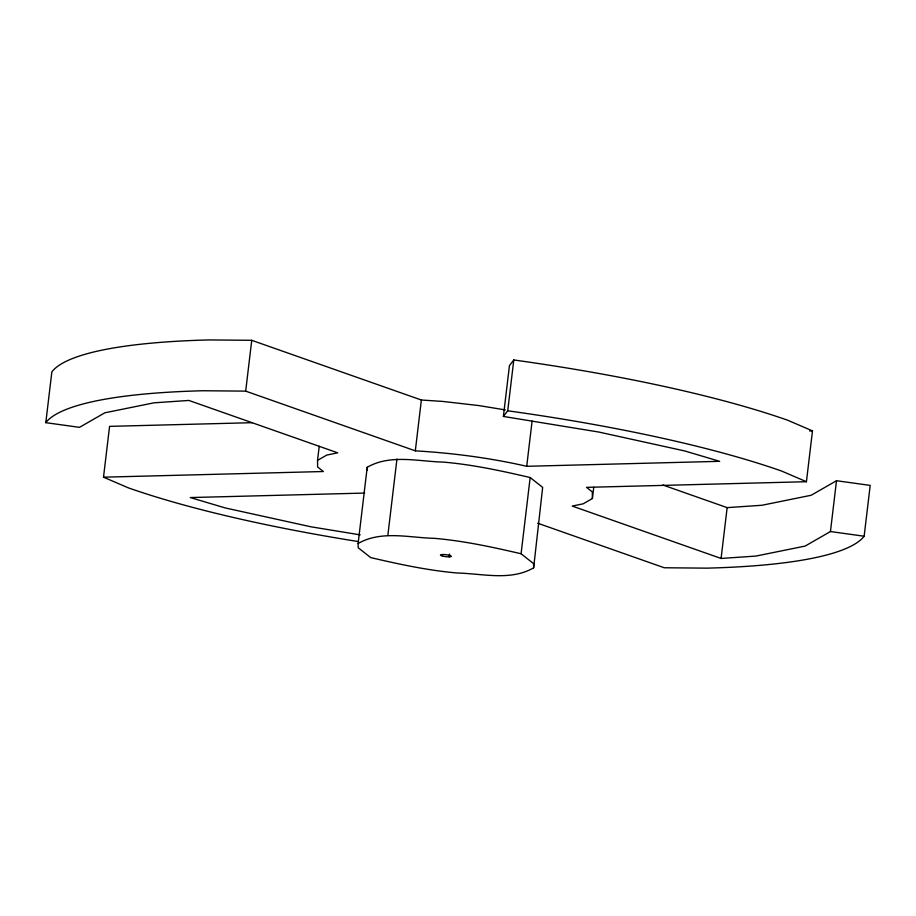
<?xml version="1.0" encoding="UTF-8"?>
<svg xmlns="http://www.w3.org/2000/svg" width="916" height="916" viewBox="0 0 916 916"><rect width="100%" height="100%" fill="white"/><g stroke="black" fill="none" stroke-linecap="round" stroke-linejoin="round"><path stroke-width="1.37" d="M252.335 422.688L109.577 426.364L103.508 477.179L323.371 471.522L317.634 466.988L317.531 460.37L326.806 455.057L337.741 452.836L188.856 400.441L154.014 402.822L104.825 412.807L79.497 427.348L45.8 422.665L51.857 371.85A414.708 74.86 6.8 0 1 209.02 339.928L251.74 340.317L421.371 400.017L442.577 401.414L478.747 405.559L505.323 409.91M662.76 484.976L727.144 507.636L761.986 505.254L811.175 495.258L836.503 480.728L870.2 485.4L864.143 536.226L830.446 531.543L805.118 546.085L755.929 556.069L721.087 558.451L572.202 506.056L583.137 503.834L592.4 498.522L592.308 491.892L586.561 487.358L806.423 481.713L812.492 430.886L787.668 420.226A415.291 74.963 6.8 0 0 513.784 359.965L509.445 365.621L503.388 416.436L598.915 432.066L684.641 450.935L719.667 461.332L526.711 466.301C490.129 457.931 452.767 453.042 415.314 450.844L245.683 391.132L251.74 340.317M317.531 460.37L319.226 446.264M358.122 543.509L367.213 467.275C390.308 453.97 418.131 461.481 443.195 462.088C472.61 464.572 501.464 470.858 530.169 477.534L542.661 487.392L533.639 567.84C510.544 581.145 482.721 573.645 457.645 573.027C428.23 570.542 399.376 564.267 370.682 557.592L358.19 547.722L358.122 543.509C381.216 530.204 409.04 537.703 434.115 538.322C463.53 540.806 492.384 547.081 521.078 553.756L533.57 563.626L533.639 567.84M387.857 535.276L396.949 459.042M415.314 450.844L421.371 400.017M449.229 556.848L449.561 554.054M503.388 416.436L507.727 410.78L513.796 359.965M526.711 466.301L532.093 421.12M521.078 553.756L530.169 477.534M592.4 498.522L593.751 487.22M721.087 558.451L727.144 507.636M830.446 531.543L836.503 480.728M809.63 430.967L812.492 430.886M364.648 493.071L190.265 497.56L225.302 507.956L311.028 526.815L360.194 534.864M245.683 391.132L202.951 390.743A414.708 74.86 6.8 0 0 45.777 422.665M537.703 523.219L664.26 567.76L706.992 568.149A414.708 74.86 6.8 0 0 864.154 536.226M806.423 481.713L781.6 471.042A415.291 74.963 6.8 0 0 507.727 410.792M103.508 477.179L128.332 487.85A415.291 74.963 6.8 0 0 357.79 541.482M367.213 467.275L367.259 470.091M442.565 556.092A5.507 0.996 6.8 0 0 451.302 556.424A5.507 0.996 6.8 0 0 443.768 554.512A5.507 0.996 6.8 0 0 442.565 556.092"/></g></svg>
